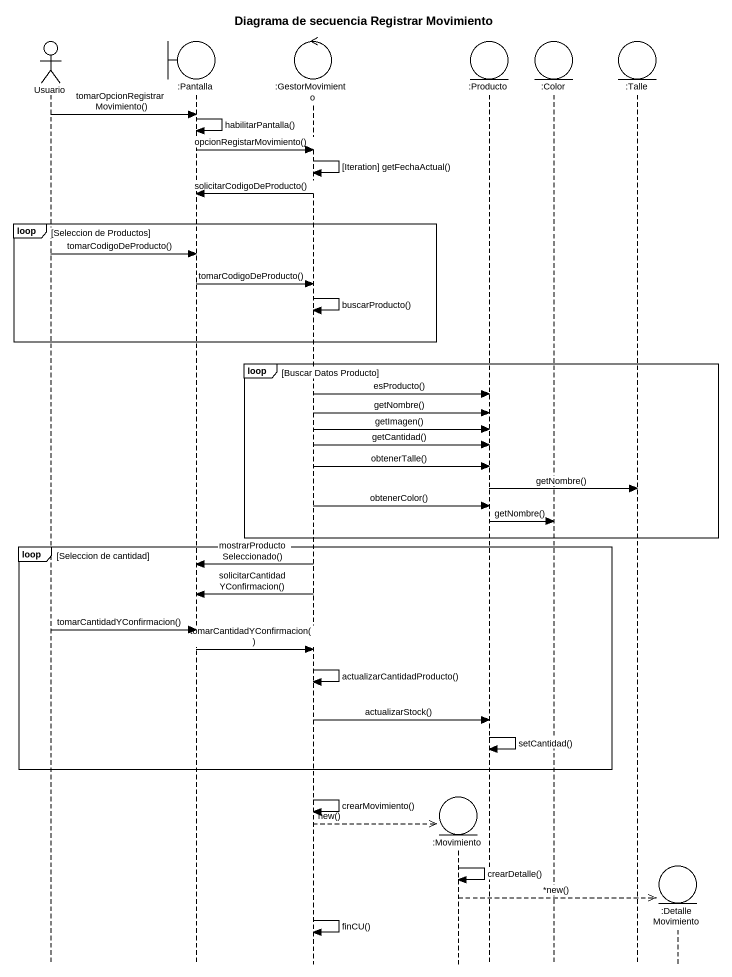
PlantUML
@startuml
title Diagrama de secuencia Registrar Movimiento
hide footbox
actor Usuario
boundary ":Pantalla" as Pantalla
control ":GestorMovimiento" as GestorMovimiento
entity ":Movimiento" as Movimiento
entity ":Producto" as Producto
entity ":Color" as Color
entity ":Talle" as Talle
entity ":DetalleMovimiento" as DetalleMovimiento

Usuario -> Pantalla : tomarOpcionRegistrarMovimiento()
Pantalla -> Pantalla : habilitarPantalla()
Pantalla -> GestorMovimiento : opcionRegistarMovimiento()
GestorMovimiento -> GestorMovimiento : [Iteration] getFechaActual()
GestorMovimiento -> Pantalla : solicitarCodigoDeProducto()
loop Seleccion de Productos
  Usuario -> Pantalla : tomarCodigoDeProducto()
  Pantalla -> GestorMovimiento : tomarCodigoDeProducto()
  GestorMovimiento -> GestorMovimiento : buscarProducto()
end
loop Buscar Datos Producto
  GestorMovimiento -> Producto : esProducto()
  GestorMovimiento -> Producto : getNombre()
  GestorMovimiento -> Producto : getImagen()
  GestorMovimiento -> Producto : getCantidad()
  GestorMovimiento -> Producto : obtenerTalle()
  Producto -> Talle : getNombre()
  GestorMovimiento -> Producto : obtenerColor()
  Producto -> Color : getNombre()
end
loop Seleccion de cantidad
  GestorMovimiento -> Pantalla : mostrarProductoSeleccionado()
  GestorMovimiento -> Pantalla : solicitarCantidadYConfirmacion()
  Usuario -> Pantalla : tomarCantidadYConfirmacion()
  Pantalla -> GestorMovimiento : tomarCantidadYConfirmacion()
  GestorMovimiento -> GestorMovimiento : actualizarCantidadProducto()
  GestorMovimiento -> Producto : actualizarStock()
  Producto -> Producto : setCantidad()
end
GestorMovimiento -> GestorMovimiento : crearMovimiento()
GestorMovimiento -->> Movimiento ** : new()
Movimiento -> Movimiento : crearDetalle()
Movimiento -->> DetalleMovimiento ** : *new()
GestorMovimiento -> GestorMovimiento : finCU()
@enduml
